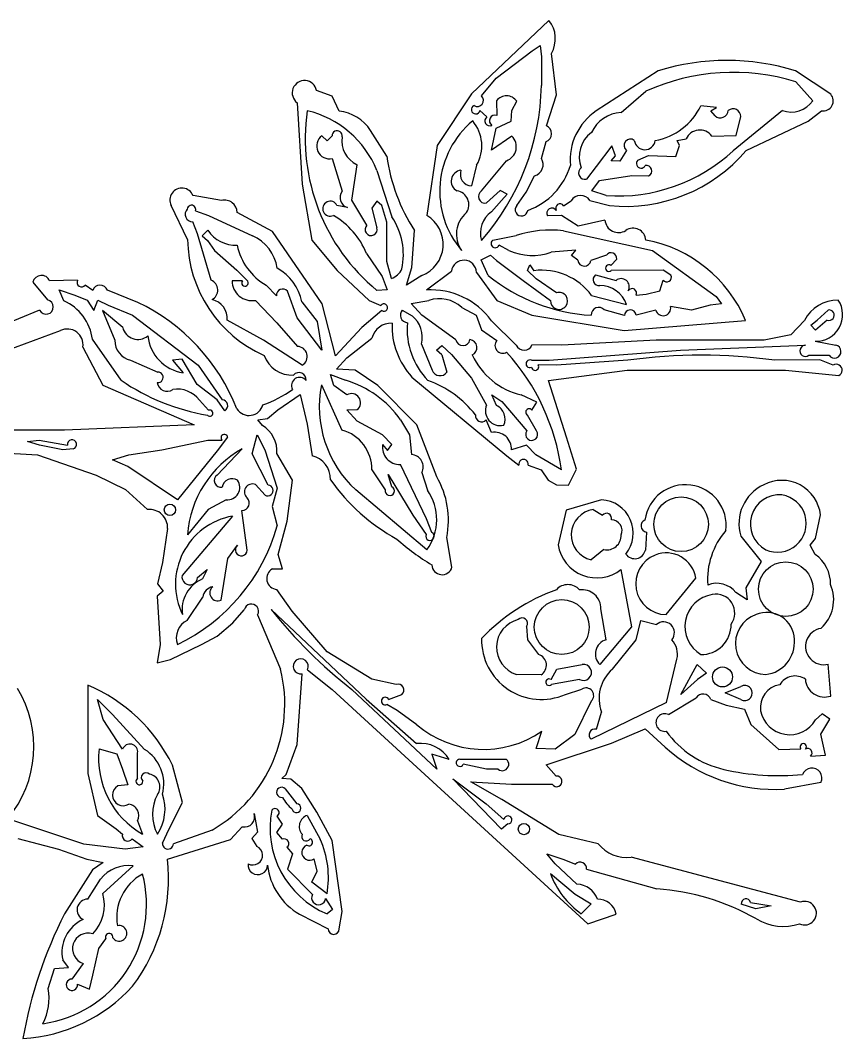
# Model space of a CAD drawing. Extents: x 0.1 to 7.7, y 0.72 to 10.33.
# Drawn here: x 5.319 to 7.61, y 7.493 to 10.328 of the extents above; entities that cross this region are included whole.
import ezdxf

# ---------------------------------------------------------------- set-up
doc = ezdxf.new("R2010")
doc.units = 0

msp = doc.modelspace()

# ---------------------------------------------------------------- linework, layer by layer
at = {"layer": 'Default', "color": 162, "linetype": 'CONTINUOUS'}
for p, q in [((6.791901, 10.328157), (6.57586, 10.123333)), ((6.645018, 10.167112), (6.745249, 10.243756)), ((6.745249, 10.243756), (6.766921, 10.25849)), ((6.766921, 10.25849), (6.770833, 10.226556)), ((6.8125, 10.121102), (6.798611, 10.23603)), ((6.770833, 10.226556), (6.770833, 10.146663)), ((7.096055, 10.187533), (6.923761, 10.076592)), ((7.576781, 10.122371), (7.47859, 10.187533)), ((6.60393, 10.117815), (6.645018, 10.167112)), ((7.479831, 10.157243), (7.526867, 10.10438)), ((6.188018, 10.117135), (6.144117, 10.132624)), ((6.57586, 10.123333), (6.480305, 9.979762)), ((6.992631, 10.071725), (7.061996, 10.131076)), ((6.090278, 10.098993), (6.104167, 9.87189)), ((6.207029, 10.075507), (6.188018, 10.117135)), ((6.646049, 10.104381), (6.646423, 10.06342)), ((6.688526, 10.076959), (6.7021, 10.102998)), ((6.784791, 10.03482), (6.8125, 10.121102)), ((6.619077, 10.059363), (6.599559, 10.077418)), ((6.686218, 10.047906), (6.688526, 10.076959)), ((7.258527, 10.085901), (7.215317, 10.090349)), ((7.243063, 10.076429), (7.258527, 10.085901)), ((7.254641, 10.06239), (7.243063, 10.076429)), ((7.442221, 10.077411), (7.305454, 9.96533)), ((7.513591, 10.047919), (7.551279, 10.076421)), ((6.645025, 10.028167), (6.686218, 10.047906)), ((7.313021, 10.007715), (7.326512, 10.060407)), ((7.341721, 9.966095), (7.513591, 10.047919)), ((6.340278, 9.949934), (6.294964, 10.021894)), ((6.631842, 9.967223), (6.645025, 10.028167)), ((6.173687, 9.993015), (6.159054, 10.006991)), ((6.187517, 10.006265), (6.173687, 9.993015)), ((6.480305, 9.979762), (6.451593, 9.784579)), ((6.688117, 10.005535), (6.631842, 9.967223)), ((6.770833, 9.943265), (6.783732, 9.990443)), ((7.145168, 9.948953), (7.155704, 9.979727)), ((7.149474, 9.994116), (7.173977, 9.998127)), ((7.155704, 9.979727), (7.149474, 9.994116)), ((7.245739, 10.005983), (7.313021, 10.007715)), ((6.9669, 9.979275), (6.923802, 9.920905)), ((6.97765, 9.950794), (6.9669, 9.979275)), ((7.007474, 9.966066), (6.989537, 9.936503)), ((7.039067, 9.938543), (7.069549, 9.95217)), ((7.069549, 9.95217), (7.145168, 9.948953)), ((6.188124, 9.943445), (6.215278, 9.852486)), ((6.242251, 9.827934), (6.25709, 9.925981)), ((6.590278, 9.924948), (6.576156, 9.86788)), ((6.604167, 9.853637), (6.673426, 9.937372)), ((6.965389, 9.937427), (6.97765, 9.950794)), ((6.989537, 9.936503), (6.965389, 9.937427)), ((6.3125, 9.910104), (6.354167, 9.780899)), ((6.72817, 9.849586), (6.751527, 9.895567)), ((6.923802, 9.920905), (6.896347, 9.886095)), ((6.93306, 9.88239), (7.023091, 9.895865)), ((7.023091, 9.895865), (7.069498, 9.895095)), ((6.104167, 9.87189), (6.131391, 9.716115)), ((6.911165, 9.853413), (6.93306, 9.88239)), ((5.879692, 9.82642), (5.8002, 9.840309)), ((6.655664, 9.854198), (6.617962, 9.819946)), ((6.675093, 9.844032), (6.655664, 9.854198)), ((6.659724, 9.8262), (6.675093, 9.844032)), ((6.702156, 9.812992), (6.72817, 9.849586)), ((6.951389, 9.840309), (6.911165, 9.853413)), ((5.784902, 9.717951), (5.738947, 9.812943)), ((6.230875, 9.806678), (6.2012, 9.812756)), ((6.284757, 9.758039), (6.242251, 9.827934)), ((6.311876, 9.824926), (6.297923, 9.805019)), ((6.326259, 9.812678), (6.311876, 9.824926)), ((6.340278, 9.76657), (6.326259, 9.812678)), ((6.631343, 9.795229), (6.659724, 9.8262)), ((6.83275, 9.811846), (6.853368, 9.825949)), ((6.906037, 9.826992), (6.960255, 9.812531)), ((5.80738, 9.798132), (5.843654, 9.784754)), ((5.843654, 9.784754), (5.965688, 9.728564)), ((6.021491, 9.74039), (5.923065, 9.793274)), ((6.297923, 9.805019), (6.3125, 9.750964)), ((6.826457, 9.784754), (6.787591, 9.783746)), ((6.873434, 9.755297), (6.826457, 9.784754)), ((5.812899, 9.733528), (5.799637, 9.766964)), ((6.340278, 9.656917), (6.340278, 9.76657)), ((6.94771, 9.771893), (6.873434, 9.755297)), ((5.85107, 9.604829), (5.812899, 9.733528)), ((5.841536, 9.743887), (5.825716, 9.728215)), ((5.825716, 9.728215), (5.840268, 9.715319)), ((6.159722, 9.539098), (6.021491, 9.74039)), ((6.409722, 9.640074), (6.417048, 9.743163)), ((6.635527, 9.716338), (6.700688, 9.729214)), ((6.832116, 9.742182), (7.079992, 9.687831)), ((5.840268, 9.715319), (5.860065, 9.687324)), ((6.131391, 9.716115), (6.201549, 9.631789)), ((6.680385, 9.687531), (6.65312, 9.702226)), ((5.860065, 9.687324), (5.921947, 9.632618)), ((6.283827, 9.679466), (6.327399, 9.615169)), ((6.603245, 9.661309), (6.629039, 9.674652)), ((6.629039, 9.674652), (6.645384, 9.659746)), ((6.86674, 9.688279), (6.798185, 9.682844)), ((6.854243, 9.673713), (6.86674, 9.688279)), ((6.872409, 9.660155), (6.854243, 9.673713)), ((6.951915, 9.674624), (6.908314, 9.659812)), ((7.079992, 9.687831), (7.257568, 9.559342)), ((6.353196, 9.609194), (6.340278, 9.656917)), ((6.395369, 9.590913), (6.409722, 9.640074)), ((6.622833, 9.617675), (6.603245, 9.661309)), ((6.645384, 9.659746), (6.720253, 9.60382)), ((6.732477, 9.631363), (6.738186, 9.647499)), ((6.738186, 9.647499), (6.750177, 9.631235)), ((6.964604, 9.645438), (6.980613, 9.66327)), ((5.921947, 9.632618), (5.952616, 9.601677)), ((6.201549, 9.631789), (6.290562, 9.547748)), ((6.327399, 9.615169), (6.341261, 9.578144)), ((6.437646, 9.618221), (6.395369, 9.590913)), ((6.450633, 9.577577), (6.520165, 9.629712)), ((6.589721, 9.626536), (6.646312, 9.548265)), ((6.756473, 9.608603), (6.732477, 9.631363)), ((6.921299, 9.619257), (6.978779, 9.604197)), ((7.109619, 9.632534), (6.964972, 9.631972)), ((7.131572, 9.618369), (7.109619, 9.632534)), ((5.353731, 9.599608), (5.395214, 9.550101)), ((5.478511, 9.604676), (5.400764, 9.603222)), ((5.520714, 9.576308), (5.499767, 9.591041)), ((5.938086, 9.602946), (5.908918, 9.602686)), ((6.032776, 9.561471), (6.004237, 9.590966)), ((6.720253, 9.60382), (6.796128, 9.54848)), ((6.812559, 9.569771), (6.756473, 9.608603)), ((7.100344, 9.575392), (7.110021, 9.605089)), ((5.440136, 9.547652), (5.427064, 9.577854)), ((5.427064, 9.577854), (5.470526, 9.56306)), ((5.470526, 9.56306), (5.504964, 9.549547)), ((5.646079, 9.542949), (5.561539, 9.57694)), ((6.090278, 9.499884), (6.063168, 9.574216)), ((6.341261, 9.578144), (6.3125, 9.57642)), ((6.9107, 9.561903), (7.007906, 9.537113)), ((7.034386, 9.563002), (7.063104, 9.565929)), ((7.063104, 9.565929), (7.100344, 9.575392)), ((7.257568, 9.559342), (7.272378, 9.538878)), ((5.504964, 9.549547), (5.524248, 9.520589)), ((5.524248, 9.520589), (5.535298, 9.549089)), ((5.535298, 9.549089), (5.563484, 9.534753)), ((5.563484, 9.534753), (5.631319, 9.506962)), ((5.973995, 9.548642), (6.033928, 9.485894)), ((6.103779, 9.544391), (6.145833, 9.490009)), ((6.196689, 9.394247), (6.159722, 9.539098)), ((6.290562, 9.547748), (6.32346, 9.534539)), ((6.408094, 9.539565), (6.456788, 9.548642)), ((6.437237, 9.507314), (6.408094, 9.539565)), ((6.548797, 9.528748), (6.589236, 9.507628)), ((6.646312, 9.548265), (6.743835, 9.506975)), ((7.189232, 9.520864), (7.130916, 9.531114)), ((7.240694, 9.534753), (7.189232, 9.520864)), ((7.272378, 9.538878), (7.240694, 9.534753)), ((5.372624, 9.520864), (4.965531, 9.354418)), ((5.604299, 9.472919), (5.548447, 9.520682)), ((5.548447, 9.520682), (5.582744, 9.437648)), ((5.631319, 9.506962), (5.814978, 9.368086)), ((6.159495, 9.409943), (6.090278, 9.499884)), ((6.325902, 9.520019), (6.270597, 9.473454)), ((6.383325, 9.521716), (6.410315, 9.505685)), ((6.532615, 9.438457), (6.437237, 9.507314)), ((6.589236, 9.507628), (6.603596, 9.466152)), ((6.743835, 9.506975), (7.000947, 9.464431)), ((7.0022, 9.505986), (6.946122, 9.521812)), ((7.089299, 9.521534), (7.034464, 9.507305)), ((7.538793, 9.493607), (7.569403, 9.521632)), ((5.996147, 9.43753), (5.89542, 9.493626)), ((6.033928, 9.485894), (6.090874, 9.420169)), ((6.145833, 9.490009), (6.159495, 9.409943)), ((6.270597, 9.473454), (6.196689, 9.394247)), ((6.700933, 9.423969), (6.631906, 9.49197)), ((7.000947, 9.464431), (7.339775, 9.492695)), ((7.503882, 9.492452), (7.465838, 9.452544)), ((7.52108, 9.479401), (7.538793, 9.493607)), ((7.534722, 9.465308), (7.52108, 9.479401)), ((7.567389, 9.493478), (7.534722, 9.465308)), ((5.023384, 9.313512), (5.430994, 9.46449)), ((6.229159, 9.388959), (6.298752, 9.443765)), ((6.603596, 9.466152), (6.646307, 9.436882)), ((7.465838, 9.452544), (7.391845, 9.43753)), ((5.493436, 9.418684), (5.549077, 9.312161)), ((5.599843, 9.326021), (5.520178, 9.440266)), ((6.104167, 9.368086), (5.996147, 9.43753)), ((6.436491, 9.426544), (6.466137, 9.353791)), ((6.478782, 9.410231), (6.493423, 9.423104)), ((6.493423, 9.423104), (6.520165, 9.398144)), ((6.827497, 9.423641), (6.744603, 9.424454)), ((7.090252, 9.43753), (6.827497, 9.423641)), ((7.391845, 9.43753), (7.090252, 9.43753)), ((7.157984, 9.409752), (7.506941, 9.423638)), ((7.533508, 9.435058), (7.590806, 9.423665)), ((5.770182, 9.384786), (5.742964, 9.381878)), ((5.811745, 9.313867), (5.770182, 9.384786)), ((6.199991, 9.357459), (6.229159, 9.388959)), ((6.493109, 9.39719), (6.478782, 9.410231)), ((6.493109, 9.39719), (6.507555, 9.348374)), ((6.520165, 9.398144), (6.576389, 9.332188)), ((6.792726, 9.381974), (7.157984, 9.409752)), ((7.51597, 9.395863), (7.572162, 9.395863)), ((5.625706, 9.381974), (5.70169, 9.348798)), ((5.742964, 9.381878), (5.772569, 9.347093)), ((5.814978, 9.368086), (5.881335, 9.271795)), ((6.251952, 9.354197), (6.199991, 9.357459)), ((6.742874, 9.381976), (6.792726, 9.381974)), ((6.813047, 9.368086), (6.761967, 9.369054)), ((7.011157, 9.381974), (6.813047, 9.368086)), ((7.546624, 9.382881), (7.421178, 9.381974)), ((7.583579, 9.368086), (7.546624, 9.382881)), ((6.183454, 9.341841), (6.224998, 9.326419)), ((6.19238, 9.311551), (6.183454, 9.341841)), ((6.314983, 9.311864), (6.251952, 9.354197)), ((6.410042, 9.335012), (6.674279, 9.115925)), ((6.576389, 9.332188), (6.617772, 9.257202)), ((6.790805, 9.325771), (7.009822, 9.354197)), ((7.009822, 9.354197), (7.450668, 9.354197)), ((7.450668, 9.354197), (7.599136, 9.33934)), ((5.549077, 9.312161), (5.802981, 9.201823)), ((5.86752, 9.27123), (5.811745, 9.313867)), ((6.158154, 9.313456), (6.215148, 9.187529)), ((6.228774, 9.285345), (6.19238, 9.311551)), ((6.423328, 9.201646), (6.314983, 9.311864)), ((6.841162, 9.167711), (6.790805, 9.325771)), ((5.888402, 9.241354), (5.86752, 9.27123)), ((6.036357, 9.243725), (6.099076, 9.286407)), ((6.099076, 9.286407), (6.118191, 9.203657)), ((6.632773, 9.285345), (6.660246, 9.266817)), ((6.64578, 9.255645), (6.632773, 9.285345)), ((6.757855, 9.265188), (6.714348, 9.28536)), ((5.817917, 9.270565), (5.84371, 9.242485)), ((6.007373, 9.219976), (6.036357, 9.243725)), ((6.229157, 9.243621), (6.257649, 9.244266)), ((6.257603, 9.212628), (6.229157, 9.243621)), ((6.660246, 9.266817), (6.730132, 9.18514)), ((6.744166, 9.243047), (6.757855, 9.265188)), ((5.980821, 9.216147), (6.007373, 9.219976)), ((5.993588, 9.200413), (5.980821, 9.216147)), ((6.37856, 9.215912), (6.403662, 9.173816)), ((6.632022, 9.180973), (6.61683, 9.216026)), ((6.756944, 9.185406), (6.73226, 9.228564)), ((5.442095, 9.187529), (5.2138, 9.187529)), ((5.802981, 9.201823), (5.442095, 9.187529)), ((6.118191, 9.203657), (6.131833, 9.116083)), ((6.328376, 9.17375), (6.257603, 9.212628)), ((6.479167, 9.057186), (6.423328, 9.201646)), ((5.338692, 9.155317), (5.371571, 9.159752)), ((5.371571, 9.159752), (5.450715, 9.145356)), ((5.713321, 9.131974), (5.841239, 9.159752)), ((5.841239, 9.159752), (5.881166, 9.159212)), ((5.89668, 9.167378), (5.86739, 9.129508)), ((5.965278, 9.120884), (5.978796, 9.173951)), ((5.978796, 9.173951), (6.00026, 9.132026)), ((6.354222, 9.147223), (6.328376, 9.17375)), ((6.403662, 9.173816), (6.409064, 9.119139)), ((6.869002, 9.078664), (6.841162, 9.167711)), ((5.136572, 9.131974), (5.367224, 9.118085)), ((5.372248, 9.145863), (5.338692, 9.155317)), ((5.4375, 9.131974), (5.372248, 9.145863)), ((5.466303, 9.135269), (5.4375, 9.131974)), ((5.621522, 9.118085), (5.713321, 9.131974)), ((5.86739, 9.129508), (5.756944, 8.993084)), ((5.9375, 9.135316), (5.867831, 9.062272)), ((6.00026, 9.132026), (6.034722, 9.025335)), ((6.328057, 9.146826), (6.342021, 9.130984)), ((6.342021, 9.130984), (6.354222, 9.147223)), ((6.729119, 9.145863), (6.687074, 9.132536)), ((6.755202, 9.118734), (6.729119, 9.145863)), ((5.367224, 9.118085), (5.530706, 9.062174)), ((5.576271, 9.104322), (5.621522, 9.118085)), ((5.6185, 9.08573), (5.576271, 9.104322)), ((6.009483, 9.034087), (5.965278, 9.120884)), ((6.077036, 9.047614), (6.033698, 9.12205)), ((6.674279, 9.115925), (6.707975, 9.089591)), ((6.826389, 9.076418), (6.755202, 9.118734)), ((5.756944, 8.993084), (5.6185, 9.08573)), ((6.298306, 9.076786), (6.335948, 9.021345)), ((6.450396, 8.940202), (6.377829, 9.091327)), ((6.734216, 9.089943), (6.770141, 9.076915)), ((6.770141, 9.076915), (6.789753, 9.047672)), ((6.846194, 9.034127), (6.869002, 9.078664)), ((5.530706, 9.062174), (5.612464, 9.021781)), ((6.0625, 8.933718), (6.077036, 9.047614)), ((6.343706, 9.063959), (6.413005, 8.950802)), ((6.354167, 9.029647), (6.343706, 9.063959)), ((6.4375, 9.068943), (6.453114, 9.020215)), ((6.789753, 9.047672), (6.812413, 9.034845)), ((5.612464, 9.021781), (5.673064, 8.966371)), ((5.974023, 9.03571), (6.001052, 9.006352)), ((6.034722, 9.025335), (6.020401, 8.974628)), ((6.451389, 8.854195), (6.253815, 9.020624)), ((6.812413, 9.034845), (6.846194, 9.034127)), ((5.892409, 8.99336), (5.842599, 8.966263)), ((6.937971, 8.993084), (6.839738, 8.964529)), ((5.842599, 8.966263), (5.784722, 8.895862)), ((5.951409, 8.853415), (5.93658, 8.963242)), ((6.020401, 8.974628), (6.034943, 8.920654)), ((6.839738, 8.964529), (6.817574, 8.867724)), ((6.915105, 8.966245), (6.940801, 8.950392)), ((5.909722, 8.947798), (5.769952, 8.782898)), ((6.037249, 8.84097), (6.0625, 8.933718)), ((6.413005, 8.950802), (6.449347, 8.896527)), ((6.465278, 8.902724), (6.450396, 8.940202)), ((7.534465, 8.885251), (7.548611, 8.951204)), ((5.729443, 8.913176), (5.715278, 8.818763)), ((7.063357, 8.90358), (7.06061, 8.853536)), ((6.521653, 8.806032), (6.506944, 8.888768)), ((7.326389, 8.89218), (7.383532, 8.821966)), ((7.520054, 8.866662), (7.534465, 8.885251)), ((5.896862, 8.829949), (5.924363, 8.866755)), ((6.945097, 8.854871), (6.909722, 8.826417)), ((7.533664, 8.840851), (7.520054, 8.866662)), ((5.715278, 8.818763), (5.701389, 8.758962)), ((5.878443, 8.714277), (5.896862, 8.829949)), ((6.049813, 8.801066), (6.037249, 8.84097)), ((7.383532, 8.821966), (7.340278, 8.748642)), ((5.812577, 8.777418), (5.839326, 8.799296)), ((5.839326, 8.799296), (5.827052, 8.772847)), ((6.021499, 8.801093), (6.049813, 8.801066)), ((6.992559, 8.799516), (7.021516, 8.639522)), ((7.118056, 8.673639), (7.201389, 8.775004)), ((5.716789, 8.739184), (5.700371, 8.725025)), ((5.701389, 8.758962), (5.716789, 8.739184)), ((6.076879, 8.683246), (6.033907, 8.743561)), ((7.343648, 8.715037), (7.31226, 8.734922)), ((7.340278, 8.748642), (7.343648, 8.715037)), ((5.700371, 8.725025), (5.708999, 8.590173)), ((5.784056, 8.657669), (5.827098, 8.722661)), ((5.910706, 8.650679), (5.943074, 8.686952)), ((6.017741, 8.68816), (6.282771, 8.438189)), ((6.173641, 8.569619), (6.076879, 8.683246)), ((6.950893, 8.603846), (6.936548, 8.689816)), ((5.867531, 8.61404), (5.910706, 8.650679)), ((5.980103, 8.673125), (6.044217, 8.521333)), ((7.034735, 8.603574), (7.047615, 8.657041)), ((7.047615, 8.657041), (7.091127, 8.645861)), ((6.729167, 8.640985), (6.731937, 8.60354)), ((7.021516, 8.639522), (6.933546, 8.534403)), ((5.737683, 8.548332), (5.823582, 8.590504)), ((5.823582, 8.590504), (5.867531, 8.61404)), ((6.731937, 8.60354), (6.763066, 8.562364)), ((6.968632, 8.521469), (7.034735, 8.603574)), ((5.708999, 8.590173), (5.700374, 8.538992)), ((6.298115, 8.493958), (6.173641, 8.569619)), ((5.700374, 8.538992), (5.737683, 8.548332)), ((6.813873, 8.521626), (6.884213, 8.534888)), ((7.119015, 8.42878), (7.148364, 8.549502)), ((7.159722, 8.451416), (7.205237, 8.535082)), ((7.205237, 8.535082), (7.230682, 8.5109)), ((7.576809, 8.446934), (7.569747, 8.535551)), ((6.090278, 8.312111), (6.104301, 8.509206)), ((6.118945, 8.52036), (6.187912, 8.465311)), ((6.769697, 8.506283), (6.701389, 8.506972)), ((6.797594, 8.492547), (6.813873, 8.521626)), ((7.230682, 8.5109), (7.205913, 8.492657)), ((5.506944, 8.477209), (5.506944, 8.230932)), ((6.365804, 8.479194), (6.298115, 8.493958)), ((6.877022, 8.493083), (6.798611, 8.479194)), ((7.205913, 8.492657), (7.159722, 8.451416)), ((6.187912, 8.465311), (6.423346, 8.248673)), ((6.479167, 8.243082), (6.242666, 8.465597)), ((6.345183, 8.437047), (6.381687, 8.451192)), ((6.83766, 8.451416), (6.883629, 8.466151)), ((7.283185, 8.455486), (7.326209, 8.473157)), ((7.326389, 8.437527), (7.283185, 8.455486)), ((5.549934, 8.381372), (5.534434, 8.437182)), ((5.534434, 8.437182), (5.575729, 8.395846)), ((6.282771, 8.438189), (6.422955, 8.31438)), ((6.368688, 8.406668), (6.340254, 8.423662)), ((6.909722, 8.432812), (6.863493, 8.339858)), ((7.119015, 8.42878), (6.909722, 8.326416)), ((7.125085, 8.395086), (7.201876, 8.441829)), ((7.242725, 8.437523), (7.285388, 8.421563)), ((7.285388, 8.421563), (7.336826, 8.410777)), ((5.575729, 8.395846), (5.66543, 8.298394)), ((6.4242, 8.366817), (6.368688, 8.406668)), ((6.923948, 8.354609), (6.938331, 8.402258)), ((7.336826, 8.410777), (7.354443, 8.367858)), ((7.55288, 8.397425), (7.534088, 8.380387)), ((7.574508, 8.382629), (7.55288, 8.397425)), ((5.603917, 8.298929), (5.549934, 8.381372)), ((7.354443, 8.367858), (7.431945, 8.298065)), ((7.549568, 8.340824), (7.574508, 8.382629)), ((6.755989, 8.300951), (6.771778, 8.348879)), ((6.863493, 8.339858), (6.808762, 8.298638)), ((6.965902, 8.315714), (7.059905, 8.35518)), ((7.059905, 8.35518), (7.11587, 8.304615)), ((7.56265, 8.282375), (7.549568, 8.340824)), ((6.059951, 8.228529), (6.090278, 8.312111)), ((6.783925, 8.255721), (6.965902, 8.315714)), ((5.538668, 8.299662), (5.587743, 8.285729)), ((5.587743, 8.285729), (5.604089, 8.243155)), ((5.645833, 8.21804), (5.645833, 8.288424)), ((6.51379, 8.270109), (6.465476, 8.284926)), ((6.465476, 8.284926), (6.479167, 8.243082)), ((6.808762, 8.298638), (6.755989, 8.300951)), ((7.431945, 8.298065), (7.493631, 8.299832)), ((7.520292, 8.279413), (7.56265, 8.282375)), ((5.770833, 8.150356), (5.743056, 8.254075)), ((6.543151, 8.271419), (6.579905, 8.27086)), ((6.618056, 8.243082), (6.552804, 8.256971)), ((6.579905, 8.27086), (6.672977, 8.271326)), ((6.811956, 8.223839), (6.783925, 8.255721)), ((5.506944, 8.230932), (5.53436, 8.114016)), ((5.604089, 8.243155), (5.618124, 8.199891)), ((6.047601, 8.217106), (6.059951, 8.228529)), ((6.423346, 8.248673), (6.900065, 7.812525)), ((6.650154, 8.243082), (6.618056, 8.243082)), ((5.618124, 8.199891), (5.59066, 8.196471)), ((6.072703, 8.215304), (6.047601, 8.217106)), ((6.103503, 8.189534), (6.072703, 8.215304)), ((6.523738, 8.216625), (6.616819, 8.146443)), ((6.659722, 8.076415), (6.523738, 8.216625)), ((6.574654, 8.208156), (6.687298, 8.201415)), ((6.660128, 8.159125), (6.574654, 8.208156)), ((6.687298, 8.201415), (6.800915, 8.201415)), ((7.549564, 8.206628), (7.44799, 8.187526)), ((6.057231, 8.188475), (6.089576, 8.147033)), ((6.145572, 8.123693), (6.103503, 8.189534)), ((5.733533, 8.076892), (5.770833, 8.150356)), ((6.616819, 8.146443), (6.666525, 8.103411)), ((6.819748, 8.061802), (6.660128, 8.159125)), ((5.53436, 8.114016), (5.585676, 8.077412)), ((5.970414, 8.119741), (5.980105, 8.067905)), ((6.034143, 8.112483), (6.048613, 8.090522)), ((6.118668, 8.114774), (6.153963, 8.04887)), ((6.1875, 8.044748), (6.145572, 8.123693)), ((5.496, 8.034748), (5.284174, 8.105264)), ((5.645371, 8.099416), (5.659722, 8.062526)), ((5.90459, 8.047677), (5.93753, 8.08321)), ((6.048613, 8.090522), (6.033193, 8.066545)), ((6.677569, 8.09084), (6.659722, 8.076415)), ((5.585676, 8.077412), (5.603915, 8.062733)), ((5.715108, 8.037304), (5.733533, 8.076892)), ((5.853509, 8.073727), (5.745669, 8.035736)), ((5.980105, 8.067905), (5.96424, 8.050519)), ((6.033193, 8.066545), (6.048877, 8.04842)), ((6.929183, 8.035323), (6.819748, 8.061802)), ((5.311849, 8.0504), (5.425381, 8.020948)), ((5.611379, 8.020859), (5.496, 8.034748)), ((5.661445, 8.027055), (5.611379, 8.020859)), ((5.630475, 8.04943), (5.661445, 8.027055)), ((5.729144, 7.993081), (5.90459, 8.047677)), ((5.96424, 8.050519), (5.978426, 8.027981)), ((6.06153, 8.025859), (6.07701, 8.007851)), ((6.215278, 7.846787), (6.1875, 8.044748)), ((5.425381, 8.020948), (5.504052, 7.993081)), ((6.07701, 8.007851), (6.06347, 7.964678)), ((6.785581, 8.007547), (6.83059, 7.993081)), ((6.809462, 7.979828), (6.785581, 8.007547)), ((7.492555, 7.873125), (7.020448, 7.998009)), ((5.504052, 7.993081), (5.550127, 7.983121)), ((5.550127, 7.983121), (5.520166, 7.962905)), ((5.633543, 7.974653), (5.548567, 7.897058)), ((6.146517, 7.958957), (6.137777, 7.993693)), ((6.869695, 7.922997), (6.809462, 7.979828)), ((6.83059, 7.993081), (6.86553, 7.979026)), ((5.520166, 7.962905), (5.442342, 7.840703)), ((6.06347, 7.964678), (6.132738, 7.894385)), ((6.131007, 7.929026), (6.146517, 7.958957)), ((6.795854, 7.952701), (6.864848, 7.895611)), ((6.896641, 7.96475), (7.092549, 7.909748)), ((5.506768, 7.881816), (5.542498, 7.93736)), ((6.173611, 7.895859), (6.131007, 7.929026)), ((6.169455, 7.883519), (6.188344, 7.85283)), ((6.864848, 7.895611), (6.909577, 7.86821)), ((6.909577, 7.86821), (6.881944, 7.840303)), ((7.368056, 7.854192), (7.327463, 7.867415)), ((7.353687, 7.872433), (7.411396, 7.862765)), ((7.411396, 7.862765), (7.368056, 7.854192)), ((6.096958, 7.839506), (6.176359, 7.798828)), ((6.188344, 7.85283), (6.173611, 7.840303)), ((6.207648, 7.798772), (6.215278, 7.846787)), ((6.900065, 7.812525), (6.979169, 7.84002)), ((5.5375, 7.743734), (5.557356, 7.770511)), ((5.520833, 7.669361), (5.5375, 7.743734)), ((5.452886, 7.691337), (5.437248, 7.712065)), ((5.39668, 7.632456), (5.414559, 7.688507)), ((5.414559, 7.688507), (5.452886, 7.691337)), ((5.493806, 7.702561), (5.462652, 7.659086)), ((5.511361, 7.630385), (5.520833, 7.669361)), ((5.478575, 7.644575), (5.511361, 7.630385))]:
    msp.add_line(p, q, dxfattribs=at)
for centre, radius in [((7.160045, 8.925092), 0.076027), ((5.735918, 8.965467), 0.015758), ((7.451712, 8.744536), 0.076027), ((6.827471, 8.638917), 0.076397), ((7.275362, 8.500027), 0.027807), ((6.72203, 8.076575), 0.015758)]:
    msp.add_circle(centre, radius, dxfattribs=at)
for centre, radius, start, end in [((6.728458, 10.277228), 0.081356, 329.576293, 398.755608), ((7.287323, 9.575712), 0.641021, 72.639689, 107.360311), ((7.30551, 9.59174), 0.591762, 72.867603, 114.299457), ((6.110585, 10.126393), 0.034105, 10.526301, 233.456855), ((6.095817, 10.1596), 0.67514, 318.846926, 358.90203), ((7.555974, 10.103867), 0.027845, 260.29257, 401.646078), ((6.592584, 10.105244), 0.016933, 236.789644, 407.932072), ((6.673579, 10.083626), 0.034477, 34.185301, 142.98796), ((7.467202, 10.145326), 0.072363, 249.804564, 325.539367), ((6.660805, 9.999554), 0.54805, 171.924805, 230.540405), ((6.054527, 9.805571), 0.278348, 22.058347, 76.778722), ((6.19272, 9.953117), 0.123224, 33.927736, 83.331478), ((6.587656, 10.079752), 0.01213, 110.99552, 348.90787), ((7.016912, 9.939063), 0.166108, 124.110621, 185.098781), ((6.998734, 9.973879), 0.098036, 93.569169, 154.566538), ((7.054116, 10.169669), 0.179659, 280.863691, 333.800232), ((7.26937, 10.078664), 0.02195, 227.851812, 356.264865), ((7.304818, 10.060288), 0.021694, 0.315654, 128.636329), ((6.741696, 9.852604), 0.254029, 129.718139, 220.528015), ((6.49793, 9.978772), 0.106888, 329.764853, 400.367983), ((6.626905, 10.04821), 0.013626, 125.063087, 294.76832), ((6.641586, 10.048594), 0.015596, 71.928119, 234.879702), ((6.201549, 10.00695), 0.014049, 347.751705, 542.792488), ((6.775483, 10.012841), 0.023869, 290.218588, 427.045519), ((6.959682, 9.948581), 0.083615, 126.284188, 201.610423), ((7.212198, 9.980677), 0.042016, 37.03305, 155.461555), ((6.180486, 9.978374), 0.035754, 126.831227, 282.333959), ((6.290322, 9.994001), 0.075704, 172.433718, 243.961433), ((6.660254, 9.975875), 0.040694, 288.884742, 406.789552), ((7.018942, 9.979768), 0.017868, 53.086831, 230.071838), ((7.058879, 9.997475), 0.029406, 186.681278, 351.69765), ((6.984057, 10.311668), 0.472489, 266.035428, 312.860957), ((7.004844, 10.252348), 0.442071, 264.211073, 319.644626), ((6.841965, 10.018564), 0.506359, 187.789632, 212.948534), ((6.66972, 9.97769), 0.189422, 289.545005, 343.628803), ((6.743816, 9.926445), 0.031826, 284.020955, 391.905663), ((7.048382, 9.929609), 0.012906, 136.197888, 332.465907), ((7.063634, 9.90902), 0.01511, 292.836963, 464.593781), ((6.549589, 9.880554), 0.030215, 95.373689, 243.001939), ((6.576344, 9.899493), 0.031614, 159.362688, 269.660135), ((6.892005, 9.90324), 0.017686, 124.668331, 284.212404), ((5.769157, 9.827558), 0.03356, 22.330846, 205.816737), ((6.239681, 9.835236), 0.029885, 144.744382, 252.862233), ((6.529033, 9.8145), 0.039725, 327.401122, 440.086612), ((6.613503, 9.83779), 0.018393, 120.505383, 284.028009), ((6.880055, 9.808648), 0.031805, 35.22222, 147.046617), ((5.796078, 9.801616), 0.011828, 342.864342, 533.501326), ((5.888634, 9.793171), 0.03443, 0.171035, 105.0538), ((6.182446, 9.803855), 0.02076, 25.390409, 295.261688), ((6.715449, 9.801218), 0.017758, 138.467618, 353.422144), ((6.82256, 9.805175), 0.01218, 33.207772, 213.150074), ((5.799694, 9.788241), 0.021276, 136.24485, 269.846464), ((6.077836, 9.592344), 0.223657, 22.925633, 59.513622), ((6.404503, 9.704764), 0.092672, 290.955203, 419.459956), ((6.6114, 9.732968), 0.077504, 129.118966, 215.890993), ((6.672061, 9.736802), 0.071215, 124.87338, 197.56652), ((6.800124, 9.790884), 0.014423, 31.942915, 209.664018), ((6.296427, 9.745867), 0.016862, 133.793135, 377.592903), ((6.19858, 9.676077), 0.187603, 347.797566, 393.969003), ((6.985742, 9.775458), 0.038199, 185.354838, 302.065795), ((5.92002, 9.79592), 0.094166, 213.543391, 271.885395), ((5.919294, 9.62182), 0.116391, 8.011952, 66.508838), ((6.796016, 9.435552), 0.308747, 83.285428, 107.984491), ((7.02644, 9.713964), 0.035567, 4.197626, 125.035949), ((6.143149, 9.723043), 0.358283, 180.814354, 246.100534), ((6.086522, 9.73629), 0.167003, 191.916905, 240.480944), ((6.642348, 9.706819), 0.01171, 125.625997, 336.905509), ((6.991853, 9.34524), 0.377879, 22.967926, 79.315426), ((6.745058, 9.830276), 0.156712, 245.626164, 289.816661), ((6.964895, 9.665488), 0.015873, 351.96976, 504.859816), ((6.554822, 9.625476), 0.034915, 1.739891, 173.031912), ((6.890381, 9.66204), 0.01807, 185.985991, 352.919214), ((6.958588, 9.638535), 0.009156, 48.926601, 314.206052), ((5.377883, 9.593139), 0.025004, 23.7817, 165.005523), ((5.967594, 9.516133), 0.139086, 11.722311, 61.223864), ((6.335285, 9.656894), 0.050952, 290.580686, 336.313126), ((6.940811, 10.014645), 0.508621, 231.304713, 266.495642), ((6.771539, 9.460202), 0.172362, 36.159942, 97.119407), ((6.931375, 9.606261), 0.016444, 127.788711, 278.251552), ((7.120264, 9.612594), 0.012698, 216.228854, 387.052481), ((5.489554, 9.598506), 0.01265, 150.808954, 323.835933), ((5.541244, 9.569023), 0.021784, 21.311234, 160.46359), ((5.838993, 9.577243), 0.030113, 297.917804, 426.35758), ((5.964505, 9.603417), 0.055591, 180.753518, 279.828896), ((5.944894, 9.597079), 0.008987, 139.248214, 390.771908), ((6.933059, 9.510579), 0.079411, 19.52004, 89.511627), ((6.992818, 9.586269), 0.022771, 331.88562, 488.061873), ((6.050021, 9.562957), 0.017309, 40.574823, 184.924431), ((6.462372, 9.367709), 0.210196, 36.239792, 93.201508), ((6.819916, 9.547108), 0.023827, 176.697609, 467.984705), ((7.023467, 9.568967), 0.012442, 331.349112, 508.121719), ((5.390605, 9.530317), 0.020314, 207.731775, 436.886265), ((5.383232, 9.421715), 0.138196, 7.71442, 65.684397), ((5.406743, 9.042685), 0.554569, 21.537832, 64.432577), ((5.842319, 9.498418), 0.053316, 354.843245, 438.34243), ((6.331774, 9.528472), 0.010293, 235.214516, 503.882482), ((6.486071, 9.461358), 0.092065, 47.052688, 108.546034), ((6.930389, 9.508341), 0.020712, 40.572181, 183.782461), ((7.109934, 9.527077), 0.021367, 195.036012, 370.890266), ((7.596438, 9.445822), 0.103638, 89.352326, 153.26104), ((7.536616, 9.508474), 0.073482, 267.575973, 393.895731), ((6.39904, 9.507397), 0.02126, 137.663104, 266.03282), ((6.363189, 9.446199), 0.075891, 344.989516, 411.612857), ((7.018356, 9.506079), 0.016156, 4.352414, 180.32892), ((7.572287, 9.507277), 0.014642, 250.456553, 461.358184), ((5.646558, 9.483338), 0.043524, 193.850129, 309.517796), ((6.351397, 9.430519), 0.054286, 86.477672, 165.876576), ((6.564381, 9.477103), 0.209786, 177.924066, 222.633922), ((6.599076, 9.46761), 0.202362, 174.732533, 224.486472), ((5.450116, 9.425094), 0.043791, 351.582011, 475.891894), ((5.789895, 9.462094), 0.116298, 186.086435, 261.431964), ((5.637923, 9.435815), 0.055209, 178.097767, 257.215365), ((6.090781, 9.392408), 0.027762, 298.825708, 449.809641), ((6.552038, 9.442402), 0.01982, 191.480182, 350.579578), ((6.568831, 9.416903), 0.022425, 294.61438, 442.930626), ((6.663103, 9.42317), 0.021682, 140.770015, 299.916208), ((6.722665, 9.433463), 0.023715, 203.598759, 337.674593), ((7.506464, 9.408128), 0.015517, 88.237436, 307.778796), ((7.587271, 9.405884), 0.01813, 213.55369, 438.754944), ((6.077366, 9.4249), 0.084647, 200.338346, 272.048399), ((6.760785, 9.481243), 0.201312, 204.890055, 256.663493), ((6.224922, 8.99621), 0.606791, 7.595788, 42.272967), ((7.216167, 7.87587), 1.519994, 82.248557, 97.751443), ((6.738691, 9.372099), 0.010726, 67.04327, 295.490086), ((6.753333, 9.363778), 0.010119, 187.72376, 391.429525), ((7.592391, 9.354272), 0.016385, 294.310355, 482.532581), ((5.702643, 9.334309), 0.01452, 261.784419, 453.761378), ((6.097308, 9.311553), 0.022681, 37.678995, 208.239032), ((6.09561, 9.327675), 0.019778, 353.441065, 500.305244), ((6.488386, 9.362858), 0.024025, 202.17066, 322.927134), ((5.939737, 9.823108), 0.602182, 235.636843, 260.493242), ((5.728232, 9.323283), 0.027866, 186.894345, 303.650753), ((5.757384, 9.22645), 0.074902, 36.083643, 100.547697), ((5.892248, 9.555436), 0.314774, 289.010072, 306.013196), ((6.466378, 9.252104), 0.314271, 168.742541, 227.439469), ((6.140055, 9.04643), 0.29259, 35.397608, 73.12321), ((6.350372, 9.042575), 0.301838, 38.341975, 69.777344), ((5.880872, 9.255647), 0.016155, 297.781248, 448.356563), ((6.241742, 9.263773), 0.02517, 309.195729, 481.012257), ((5.847133, 9.234513), 0.008675, 217.800536, 473.233742), ((5.956134, 9.267993), 0.039961, 212.919898, 345.265451), ((6.656395, 9.241445), 0.041714, 157.805095, 282.902406), ((6.628721, 9.218398), 0.040968, 334.536232, 425.392094), ((6.736698, 9.237051), 0.009577, 38.758158, 242.393713), ((6.604139, 9.227597), 0.017173, 172.554802, 317.644434), ((5.950096, 9.128705), 0.083866, 355.448765, 418.762766), ((6.185802, 9.078899), 0.112524, 358.924405, 434.882744), ((5.46327, 9.14767), 0.012766, 283.745361, 550.44149), ((5.887441, 9.16611), 0.009325, 7.81212, 227.70974), ((6.640327, 9.134909), 0.046806, 357.093515, 460.220779), ((6.743637, 9.175352), 0.016679, 144.066243, 397.072347), ((6.082798, 8.874147), 0.298865, 119.088782, 175.833332), ((6.376767, 9.140442), 0.049126, 172.533369, 271.238902), ((6.116081, 9.050713), 0.067241, 358.661571, 436.451565), ((6.407063, 9.084853), 0.034344, 332.403292, 446.659795), ((6.721059, 9.092438), 0.013391, 349.259962, 552.276881), ((5.877783, 9.046772), 0.018419, 122.702867, 282.440889), ((5.909181, 9.024307), 0.027793, 57.201484, 170.728409), ((5.895623, 9.027958), 0.034746, 264.693252, 394.563334), ((6.62862, 9.362076), 0.544273, 215.0965, 241.412508), ((6.274466, 8.936924), 0.237414, 348.297162, 390.434242), ((7.440298, 8.938409), 0.109066, 6.737203, 117.302294), ((5.965507, 9.015456), 0.021971, 67.195114, 230.017909), ((6.008329, 9.019289), 0.014843, 240.639569, 445.539969), ((6.348397, 9.018167), 0.012849, 165.679172, 423.319258), ((6.337894, 8.938393), 0.141316, 323.429413, 395.379869), ((7.172032, 8.921515), 0.113707, 352.889392, 532.223955), ((7.441055, 8.926835), 0.119788, 115.084087, 196.815779), ((5.936043, 8.984255), 0.021021, 271.464963, 403.109144), ((6.933933, 8.900526), 0.092646, 320.974203, 447.5018), ((7.4341, 8.92595), 0.081321, 85.097312, 241.928818), ((7.428257, 8.927679), 0.080319, 246.191511, 440.834619), ((5.678395, 8.915547), 0.051103, 357.34109, 455.987333), ((6.925115, 8.895842), 0.071111, 98.091708, 257.499063), ((5.944091, 8.758126), 0.19276, 100.270793, 205.995632), ((6.952117, 8.941445), 0.014427, 342.598685, 501.668446), ((6.965732, 8.907308), 0.029822, 336.381144, 449.707952), ((7.065502, 8.920735), 0.017288, 110.769064, 262.875917), ((5.527863, 9.06523), 0.527287, 295.750441, 344.086271), ((6.460294, 8.891961), 0.011861, 157.357832, 425.15596), ((7.439625, 8.771593), 0.205925, 138.723691, 184.339287), ((6.780985, 9.341653), 0.616204, 227.940037, 239.223285), ((6.953287, 8.893818), 0.039799, 258.125375, 362.220319), ((5.934827, 8.853883), 0.016588, 129.10794, 358.380665), ((6.924933, 8.884585), 0.108675, 188.92566, 308.483182), ((7.030776, 8.85983), 0.030491, 215.348636, 348.087517), ((7.118708, 8.761733), 0.083739, 9.118856, 111.667289), ((7.119544, 8.759629), 0.086003, 111.667289, 269.008538), ((7.476659, 8.759006), 0.099741, 359.145469, 415.142725), ((6.036307, 8.774182), 0.030715, 118.822062, 265.517703), ((6.494114, 8.813188), 0.028453, 181.929745, 345.43363), ((5.790999, 8.778095), 0.021589, 167.144082, 358.20478), ((5.861134, 8.688001), 0.091435, 111.884788, 189.037314), ((7.259547, 8.694711), 0.0663, 37.33706, 112.391746), ((5.86117, 8.71712), 0.03452, 100.201778, 170.76223), ((5.868836, 8.734011), 0.021948, 128.892077, 295.956425), ((7.005469, 8.217454), 0.559881, 110.171179, 135.827857), ((6.844646, 8.713269), 0.043852, 42.030162, 137.321134), ((6.884179, 8.690717), 0.052376, 359.013721, 457.636695), ((7.478633, 8.715193), 0.106526, 311.494611, 383.41111), ((7.260879, 8.640386), 0.090229, 98.884226, 239.642857), ((7.257102, 8.678102), 0.052424, 323.602131, 461.172503), ((5.962684, 8.682971), 0.020009, 330.522879, 528.52454), ((7.0512, 9.507651), 1.31894, 218.413006, 232.191976), ((7.398567, 8.602528), 0.077076, 1.674874, 112.689873), ((5.80748, 8.609104), 0.053918, 115.748423, 200.405245), ((6.724982, 8.582678), 0.079298, 103.608211, 252.690943), ((6.717425, 8.649978), 0.014789, 322.552562, 498.641149), ((7.111252, 8.623316), 0.030221, 319.094443, 491.753991), ((7.216699, 8.645135), 0.08262, 269.014249, 361.289282), ((7.397092, 8.592696), 0.085733, 109.244045, 269.158623), ((7.557904, 8.585153), 0.050996, 99.814089, 283.429231), ((6.770747, 8.604299), 0.166885, 178.870626, 293.637655), ((6.96309, 8.563911), 0.041756, 106.983981, 224.964759), ((7.091399, 8.563351), 0.058624, 346.335609, 403.259727), ((7.385668, 8.596702), 0.090304, 276.463151, 365.132786), ((6.753951, 8.532854), 0.030886, 300.651957, 432.835402), ((6.100133, 8.529867), 0.021078, 333.190617, 641.406541), ((6.887812, 8.512748), 0.022431, 241.247736, 459.231843), ((5.650287, 8.424743), 0.4056, 300.068897, 373.777002), ((7.039182, 8.44008), 0.10771, 130.919528, 200.557325), ((5.328028, 8.0514), 0.461871, 26.028219, 67.208895), ((6.371216, 8.463758), 0.016357, 309.80516, 469.319445), ((6.791982, 8.485405), 0.009084, 51.844945, 316.864513), ((7.444651, 8.415151), 0.063822, 98.979691, 188.676721), ((7.477486, 8.453221), 0.049547, 54.62454, 149.738407), ((7.559823, 8.498017), 0.053833, 184.684179, 288.392587), ((5.042786, 8.305965), 0.313924, 320.258374, 391.136316), ((6.895264, 8.448377), 0.021244, 312.889137, 483.20822), ((7.221278, 8.429976), 0.022736, 19.387129, 148.579806), ((7.337321, 8.455397), 0.020949, 238.543374, 482.035116), ((6.335438, 8.433035), 0.010538, 22.374169, 297.193499), ((7.11442, 8.373007), 0.02452, 64.217665, 279.243705), ((7.462621, 8.422064), 0.082732, 191.533558, 329.75035), ((6.609664, 8.584083), 0.28566, 229.514992, 304.576409), ((6.920167, 8.338831), 0.016225, 76.525218, 229.927313), ((7.340445, 8.510371), 0.274638, 216.035581, 257.011752), ((5.624318, 8.291452), 0.021728, 351.988749, 519.873552), ((6.434947, 8.223663), 0.091506, 30.502123, 97.530918), ((7.500253, 8.305638), 0.008807, 315.012904, 581.243464), ((5.777995, 8.272368), 0.240878, 173.493733, 240.593318), ((5.603925, 8.201445), 0.114814, 345.89514, 417.608724), ((7.422037, 8.643481), 0.456693, 227.90215, 273.25777), ((7.512798, 8.289006), 0.012173, 307.99454, 481.260202), ((6.543563, 8.261246), 0.010182, 92.32218, 335.173417), ((6.661689, 8.257104), 0.018157, 230.558901, 411.560159), ((5.669613, 8.219694), 0.013538, 47.677017, 226.389106), ((5.671299, 8.193826), 0.036639, 325.210371, 438.300762), ((6.813494, 8.209152), 0.014768, 211.593067, 455.97954), ((7.431661, 8.90584), 0.68049, 257.011752, 275.635088), ((7.524532, 8.218818), 0.027842, 334.03521, 519.345882), ((5.605376, 8.170949), 0.02946, 119.967474, 302.489415), ((5.650606, 8.209626), 0.009673, 119.560882, 361.573199), ((5.800136, 8.117723), 0.113127, 150.795825, 209.204175), ((5.594662, 8.132225), 0.12747, 326.852848, 378.876329), ((6.046863, 8.178828), 0.014162, 42.934072, 279.166057), ((5.616913, 8.11428), 0.032107, 332.420631, 442.32564), ((6.154799, 8.224755), 0.121479, 209.547974, 229.799713), ((6.08846, 8.134706), 0.012378, 192.767046, 444.827496), ((5.94388, 8.11056), 0.028077, 256.92709, 379.087053), ((6.274026, 8.079165), 0.259111, 168.777734, 247.198643), ((6.028603, 8.12237), 0.011333, 299.265739, 500.408315), ((6.128612, 8.08386), 0.032474, 107.830665, 221.873287), ((6.677596, 8.102), 0.01116, 269.859382, 532.737756), ((5.618163, 8.058015), 0.015009, 161.677677, 325.111148), ((6.11546, 8.056082), 0.012604, 151.042906, 328.753901), ((5.730365, 8.036052), 0.015308, 175.3081, 358.818276), ((5.966985, 8.003574), 0.026955, 240.374921, 424.883639), ((6.054061, 8.036499), 0.013, 305.068426, 473.501365), ((6.124985, 8.011332), 0.021788, 110.329649, 305.950326), ((6.123342, 8.039901), 0.010068, 233.934346, 433.298164), ((5.916378, 7.940594), 0.261094, 350.13428, 384.500416), ((7.009879, 8.102423), 0.104948, 219.744152, 275.780016), ((5.621631, 7.873948), 0.101406, 83.254258, 141.293798), ((5.23169, 7.939112), 0.500373, 323.12423, 366.191846), ((5.980736, 7.977008), 0.027257, 173.397275, 357.643114), ((6.18573, 7.994652), 0.178747, 186.02586, 240.222517), ((6.878524, 7.966306), 0.018184, 355.091248, 495.609137), ((5.336309, 7.865933), 0.334316, 277.845613, 374.788081), ((5.724918, 7.830721), 0.137127, 118.46958, 189.760964), ((7.026506, 8.040197), 0.24669, 200.773892, 234.125876), ((6.868458, 7.861148), 0.06186, 18.660811, 88.853833), ((5.507238, 7.851718), 0.030102, 90.894913, 244.014935), ((5.438484, 7.864683), 0.114745, 315.707917, 376.388572), ((6.150032, 7.885357), 0.019509, 152.433039, 354.593572), ((7.049471, 7.263589), 0.647592, 60.354558, 86.185847), ((7.34078, 7.868855), 0.013394, 15.494799, 186.170172), ((6.929502, 7.830412), 0.050588, 10.948034, 92.760162), ((7.504199, 7.842402), 0.032856, 244.497653, 470.756596), ((6.53065, 7.284535), 1.222185, 152.931208, 170.175419), ((7.444958, 7.951893), 0.146271, 239.076599, 287.957092), ((5.535599, 7.733074), 0.100569, 114.402115, 192.058119), ((5.594089, 7.786256), 0.02165, 215.994946, 461.488948), ((6.192003, 7.798905), 0.015645, 180.280584, 359.516435), ((5.507661, 7.743411), 0.043136, 72.520603, 251.265297), ((5.566372, 7.775787), 0.010446, 347.532293, 570.337509), ((5.462766, 7.64322), 0.015866, 90.41442, 364.899599), ((5.297568, 7.946659), 0.454494, 273.635746, 317.369881), ((5.242052, 7.605809), 0.156907, 333.070402, 369.777833)]:
    msp.add_arc(centre, radius, start, end, dxfattribs=at)

doc.saveas('drawing.dxf')
